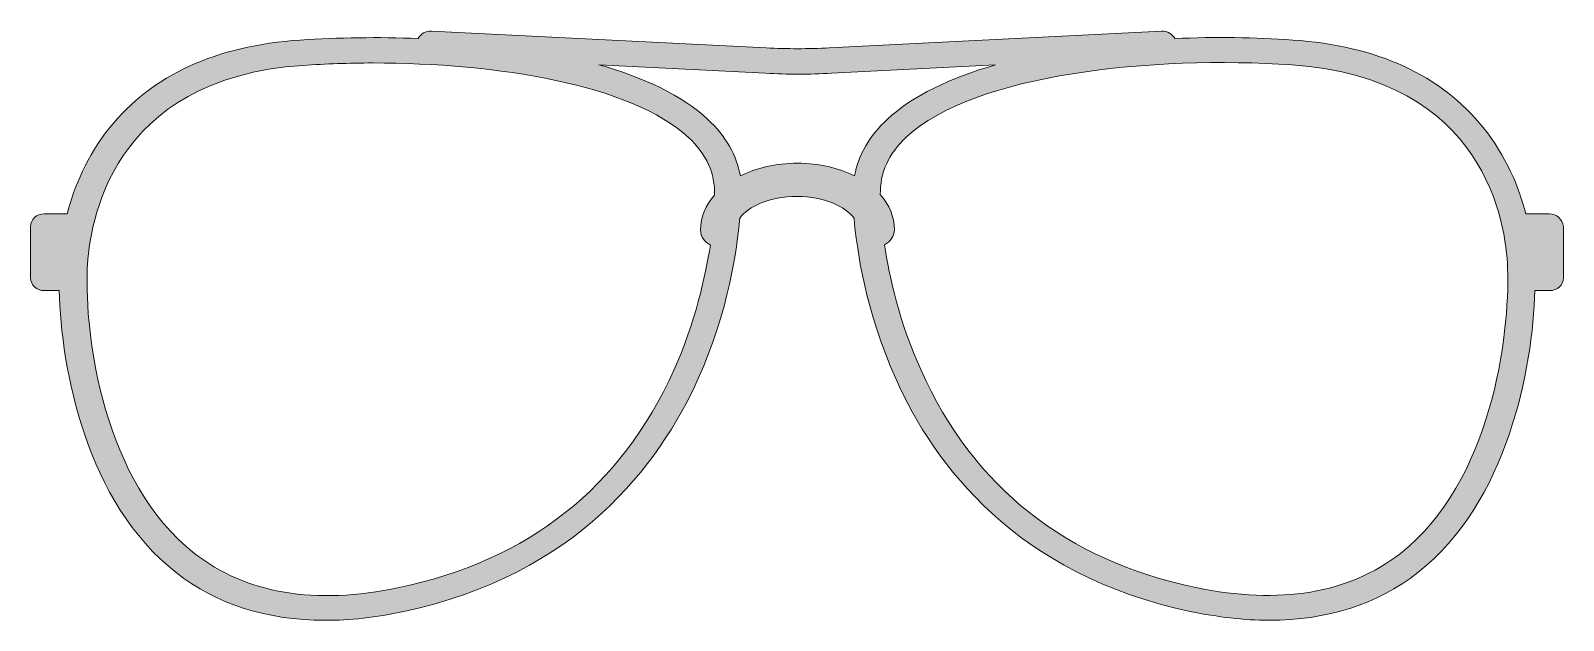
# Model space of a CAD drawing. Header units: inches. Extents: x 15 to 789, y -312 to -14.
import ezdxf

# ---------------------------------------------------------------- set-up
doc = ezdxf.new("R2010")
doc.units = ezdxf.units.IN
doc.header["$MEASUREMENT"] = 0
doc.layers.add('Layer 1', color=7, linetype='Continuous')

msp = doc.modelspace()

# ---------------------------------------------------------------- hatches: boundary and pattern name
at = {"layer": 'Layer 1', "true_color": 0xffffff}
h = msp.add_hatch(color=7, dxfattribs=at)
h.dxf.hatch_style = 2
edge = h.paths.add_edge_path()
edge.add_spline(control_points=[(781.9, -106.51), (781.9, -106.51), (770.08, -106.51), (770.08, -106.51), (766.53, -93.02), (760.14, -77.41), (748.55, -62.98), (727.27, -36.49), (694.86, -21.59), (652.29, -18.75), (633.13, -17.33), (613.02, -17.1), (592.68, -18.04), (591.5, -15.68), (589.13, -14.26), (586.06, -14.26), (586.06, -14.26), (418.12, -22.77), (418.12, -22.77), (407.48, -23.25), (396.83, -23.25), (386.19, -22.77), (386.19, -22.77), (217.07, -14.26), (217.07, -14.26), (214.23, -14.02), (211.63, -15.68), (210.45, -18.04), (190.34, -17.1), (170, -17.57), (150.84, -18.75), (108.27, -21.59), (75.86, -36.49), (54.57, -62.98), (42.98, -77.41), (36.6, -92.79), (33.05, -106.51), (33.05, -106.51), (21.46, -106.51), (21.46, -106.51), (17.68, -106.51), (14.6, -109.34), (14.6, -112.89), (14.6, -112.89), (14.6, -138.91), (14.6, -138.91), (14.6, -142.46), (17.67, -145.3), (21.46, -145.3), (21.46, -145.3), (29.03, -145.3), (29.03, -145.3), (29.97, -184.8), (42.75, -252.45), (88.16, -287.69), (108.74, -303.77), (134.05, -311.81), (163.38, -311.81), (175.91, -311.81), (189.16, -310.4), (203.11, -307.32), (290.63, -288.87), (332.26, -233.29), (351.89, -189.76), (367.27, -155.47), (371.52, -124.01), (372.94, -108.63), (377.2, -102.72), (387.84, -97.75), (401.8, -97.75), (415.52, -97.75), (426.16, -102.72), (430.66, -108.63), (431.84, -123.77), (436.33, -155.47), (451.71, -189.76), (471.1, -233.29), (512.73, -288.87), (600.49, -307.32), (614.44, -310.16), (627.69, -311.81), (640.22, -311.81), (669.55, -311.81), (694.86, -303.77), (715.44, -287.69), (760.62, -252.45), (773.63, -184.8), (774.57, -145.3), (774.57, -145.3), (782.14, -145.3), (782.14, -145.3), (785.92, -145.3), (789, -142.46), (789, -138.91), (789, -138.91), (789, -112.89), (789, -112.89), (788.53, -109.34), (785.69, -106.51), (781.9, -106.51)], knot_values=[0, 0, 0, 0, 1, 1, 1, 2, 2, 2, 3, 3, 3, 4, 4, 4, 5, 5, 5, 6, 6, 6, 7, 7, 7, 8, 8, 8, 9, 9, 9, 10, 10, 10, 11, 11, 11, 12, 12, 12, 13, 13, 13, 14, 14, 14, 15, 15, 15, 16, 16, 16, 17, 17, 17, 18, 18, 18, 19, 19, 19, 20, 20, 20, 21, 21, 21, 22, 22, 22, 23, 23, 23, 24, 24, 24, 25, 25, 25, 26, 26, 26, 27, 27, 27, 28, 28, 28, 29, 29, 29, 30, 30, 30, 31, 31, 31, 32, 32, 32, 33, 33, 33, 33], degree=3, periodic=1)
edge = h.paths.add_edge_path()
edge.add_spline(control_points=[(339.59, -185.51), (312.86, -244.64), (266.27, -281.54), (200.75, -295.26), (158.17, -304.25), (123.4, -298.33), (97.39, -277.99), (51.26, -242.04), (41.8, -168.24), (43.22, -134.18), (44.17, -111.71), (54.81, -38.15), (152.26, -31.53), (163.61, -30.82), (175.44, -30.34), (187.5, -30.34), (249.95, -30.34), (318.3, -41.22), (346.92, -67.95), (356.15, -76.47), (360.41, -86.16), (360.17, -97.04), (355.68, -102.25), (353.07, -108.16), (353.07, -114.78), (353.07, -118.1), (355.2, -120.93), (358.04, -122.35), (355.44, -138.2), (350.47, -161.38), (339.59, -185.51)], knot_values=[0, 0, 0, 0, 1, 1, 1, 2, 2, 2, 3, 3, 3, 4, 4, 4, 5, 5, 5, 6, 6, 6, 7, 7, 7, 8, 8, 8, 9, 9, 9, 10, 10, 10, 10], degree=3, periodic=1)
edge = h.paths.add_edge_path()
edge.add_spline(control_points=[(402.04, -80.96), (391.16, -80.96), (381.22, -83.33), (373.18, -87.35), (371.29, -76.94), (365.85, -67.24), (356.62, -58.73), (343.85, -46.9), (324.69, -37.68), (301.75, -31.29), (301.75, -31.29), (385.95, -35.55), (385.95, -35.55), (391.39, -35.78), (397.07, -36.02), (402.51, -36.02), (408.19, -36.02), (413.63, -35.78), (419.3, -35.55), (419.3, -35.55), (502.09, -31.29), (502.09, -31.29), (479.38, -37.91), (460.22, -46.9), (447.45, -58.73), (438.46, -67.24), (432.79, -76.7), (430.89, -87.35), (422.85, -83.33), (412.92, -80.96), (402.04, -80.96)], knot_values=[0, 0, 0, 0, 1, 1, 1, 2, 2, 2, 3, 3, 3, 4, 4, 4, 5, 5, 5, 6, 6, 6, 7, 7, 7, 8, 8, 8, 9, 9, 9, 10, 10, 10, 10], degree=3, periodic=1)
edge = h.paths.add_edge_path()
edge.add_spline(control_points=[(706.69, -277.99), (680.67, -298.33), (645.9, -304.01), (603.32, -295.26), (537.8, -281.54), (490.97, -244.64), (464.48, -185.51), (453.6, -161.38), (448.4, -138.44), (446.03, -122.12), (448.87, -120.7), (451, -117.86), (451, -114.55), (451, -107.93), (448.4, -102.01), (443.9, -96.81), (443.67, -85.93), (447.92, -76.23), (457.15, -67.72), (491.21, -35.78), (581.8, -26.56), (651.81, -31.29), (749.5, -37.91), (760.14, -111.47), (760.85, -133.94), (762.04, -168.24), (752.57, -242.04), (706.69, -277.99)], knot_values=[0, 0, 0, 0, 1, 1, 1, 2, 2, 2, 3, 3, 3, 4, 4, 4, 5, 5, 5, 6, 6, 6, 7, 7, 7, 8, 8, 8, 9, 9, 9, 9], degree=3, periodic=1)

# ---------------------------------------------------------------- linework, layer by layer
at = {"layer": 'Layer 1', "lineweight": 0}
for points, knots in [([(781.9, -106.51), (781.9, -106.51), (770.08, -106.51), (770.08, -106.51), (766.53, -93.02), (760.14, -77.41), (748.55, -62.98), (727.27, -36.49), (694.86, -21.59), (652.29, -18.75), (633.13, -17.33), (613.02, -17.1), (592.68, -18.04), (591.5, -15.68), (589.13, -14.26), (586.06, -14.26), (586.06, -14.26), (418.12, -22.77), (418.12, -22.77), (407.48, -23.25), (396.83, -23.25), (386.19, -22.77), (386.19, -22.77), (217.07, -14.26), (217.07, -14.26), (214.23, -14.02), (211.63, -15.68), (210.45, -18.04), (190.34, -17.1), (170, -17.57), (150.84, -18.75), (108.27, -21.59), (75.86, -36.49), (54.57, -62.98), (42.98, -77.41), (36.6, -92.79), (33.05, -106.51), (33.05, -106.51), (21.46, -106.51), (21.46, -106.51), (17.68, -106.51), (14.6, -109.34), (14.6, -112.89), (14.6, -112.89), (14.6, -138.91), (14.6, -138.91), (14.6, -142.46), (17.67, -145.3), (21.46, -145.3), (21.46, -145.3), (29.03, -145.3), (29.03, -145.3), (29.97, -184.8), (42.75, -252.45), (88.16, -287.69), (108.74, -303.77), (134.05, -311.81), (163.38, -311.81), (175.91, -311.81), (189.16, -310.4), (203.11, -307.32), (290.63, -288.87), (332.26, -233.29), (351.89, -189.76), (367.27, -155.47), (371.52, -124.01), (372.94, -108.63), (377.2, -102.72), (387.84, -97.75), (401.8, -97.75), (415.52, -97.75), (426.16, -102.72), (430.66, -108.63), (431.84, -123.77), (436.33, -155.47), (451.71, -189.76), (471.1, -233.29), (512.73, -288.87), (600.49, -307.32), (614.44, -310.16), (627.69, -311.81), (640.22, -311.81), (669.55, -311.81), (694.86, -303.77), (715.44, -287.69), (760.62, -252.45), (773.63, -184.8), (774.57, -145.3), (774.57, -145.3), (782.14, -145.3), (782.14, -145.3), (785.92, -145.3), (789, -142.46), (789, -138.91), (789, -138.91), (789, -112.89), (789, -112.89), (788.53, -109.34), (785.69, -106.51), (781.9, -106.51)], [0, 0, 0, 0, 1, 1, 1, 2, 2, 2, 3, 3, 3, 4, 4, 4, 5, 5, 5, 6, 6, 6, 7, 7, 7, 8, 8, 8, 9, 9, 9, 10, 10, 10, 11, 11, 11, 12, 12, 12, 13, 13, 13, 14, 14, 14, 15, 15, 15, 16, 16, 16, 17, 17, 17, 18, 18, 18, 19, 19, 19, 20, 20, 20, 21, 21, 21, 22, 22, 22, 23, 23, 23, 24, 24, 24, 25, 25, 25, 26, 26, 26, 27, 27, 27, 28, 28, 28, 29, 29, 29, 30, 30, 30, 31, 31, 31, 32, 32, 32, 33, 33, 33, 33]), ([(339.59, -185.51), (312.86, -244.64), (266.27, -281.54), (200.75, -295.26), (158.17, -304.25), (123.4, -298.33), (97.39, -277.99), (51.26, -242.04), (41.8, -168.24), (43.22, -134.18), (44.17, -111.71), (54.81, -38.15), (152.26, -31.53), (163.61, -30.82), (175.44, -30.34), (187.5, -30.34), (249.95, -30.34), (318.3, -41.22), (346.92, -67.95), (356.15, -76.47), (360.41, -86.16), (360.17, -97.04), (355.68, -102.25), (353.07, -108.16), (353.07, -114.78), (353.07, -118.1), (355.2, -120.93), (358.04, -122.35), (355.44, -138.2), (350.47, -161.38), (339.59, -185.51)], [0, 0, 0, 0, 1, 1, 1, 2, 2, 2, 3, 3, 3, 4, 4, 4, 5, 5, 5, 6, 6, 6, 7, 7, 7, 8, 8, 8, 9, 9, 9, 10, 10, 10, 10]), ([(706.69, -277.99), (680.67, -298.33), (645.9, -304.01), (603.32, -295.26), (537.8, -281.54), (490.97, -244.64), (464.48, -185.51), (453.6, -161.38), (448.4, -138.44), (446.03, -122.12), (448.87, -120.7), (451, -117.86), (451, -114.55), (451, -107.93), (448.4, -102.01), (443.9, -96.81), (443.67, -85.93), (447.92, -76.23), (457.15, -67.72), (491.21, -35.78), (581.8, -26.56), (651.81, -31.29), (749.5, -37.91), (760.14, -111.47), (760.85, -133.94), (762.04, -168.24), (752.57, -242.04), (706.69, -277.99)], [0, 0, 0, 0, 1, 1, 1, 2, 2, 2, 3, 3, 3, 4, 4, 4, 5, 5, 5, 6, 6, 6, 7, 7, 7, 8, 8, 8, 9, 9, 9, 9]), ([(402.04, -80.96), (391.16, -80.96), (381.22, -83.33), (373.18, -87.35), (371.29, -76.94), (365.85, -67.24), (356.62, -58.73), (343.85, -46.9), (324.69, -37.68), (301.75, -31.29), (301.75, -31.29), (385.95, -35.55), (385.95, -35.55), (391.39, -35.78), (397.07, -36.02), (402.51, -36.02), (408.19, -36.02), (413.63, -35.78), (419.3, -35.55), (419.3, -35.55), (502.09, -31.29), (502.09, -31.29), (479.38, -37.91), (460.22, -46.9), (447.45, -58.73), (438.46, -67.24), (432.79, -76.7), (430.89, -87.35), (422.85, -83.33), (412.92, -80.96), (402.04, -80.96)], [0, 0, 0, 0, 1, 1, 1, 2, 2, 2, 3, 3, 3, 4, 4, 4, 5, 5, 5, 6, 6, 6, 7, 7, 7, 8, 8, 8, 9, 9, 9, 10, 10, 10, 10])]:
    msp.add_open_spline(points, degree=3, knots=knots, dxfattribs=at)

doc.saveas('drawing.dxf')
